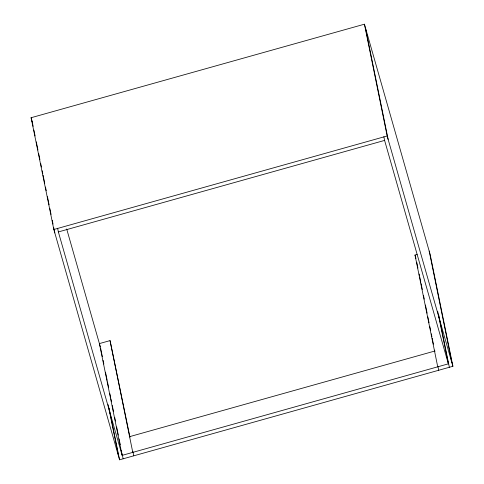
<?xml version="1.0" encoding="UTF-8"?>
<svg xmlns="http://www.w3.org/2000/svg" width="484" height="484" viewBox="0 0 484 484"><rect width="100%" height="100%" fill="white"/><g stroke="black" fill="none" stroke-linecap="round" stroke-linejoin="round"><path stroke-width="0.73" d="M31.097 117.721L364.422 24.2L430.161 254.505L452.903 366.279L119.578 459.8L53.839 229.495L31.097 117.721L32.7 123.335M53.839 229.495L387.158 135.974L364.422 24.2M437.681 311.279L448.372 363.835L122.143 455.365L58.37 231.939L384.599 140.408L383.842 136.706M129.966 437.149L110.043 340.609L99.401 343.592L122.143 455.365M437.736 366.824L414.994 255.05L417.123 254.451M129.585 436.665L434.535 351.106M387.158 135.974L452.903 366.279M384.599 140.408L448.372 363.835M414.994 255.05L415.974 258.486M66.689 228.974L100.388 347.034M429.181 251.069L451.917 362.843M438.661 314.721L449.352 367.271M416.73 262.183L417.928 268.094M419.132 274.004L419.434 275.481M419.737 276.957L420.784 282.13M421.086 283.606L422.29 289.517M423.494 295.428L424.244 299.124M425.448 305.035L427.1 313.166M427.85 316.857L429.054 322.767M429.804 326.464L430.56 330.155M431.311 333.851L431.909 336.81M432.212 338.286L433.416 344.197M434.614 350.107L434.916 351.584M437.99 366.684L438.716 370.26M365.402 27.636L388.144 139.41M132.894 451.536L133.766 455.819M110.043 340.609L132.785 452.383M100.684 348.51L102.342 356.654M103.098 360.356L103.848 364.059M105.506 372.202L107.164 380.339M107.466 381.822L108.67 387.744M109.874 393.667L110.624 397.364M110.927 398.846L111.532 401.811M112.282 405.507L113.486 411.43M114.69 417.353L115.446 421.056M116.65 426.973L118.308 435.116M119.058 438.819L120.262 444.742M121.472 450.664L121.768 452.141M122.071 453.623L123.124 458.808M109.039 407.982L119.578 459.8M108.059 404.545L118.598 456.364M57.614 228.236L58.37 231.939M32.083 121.157L33.136 126.342M33.886 130.039L35.096 135.962M36.3 141.885L37.952 150.028M38.708 153.73L39.912 159.647M40.668 163.35L41.418 167.053M42.169 170.755L42.773 173.714M43.076 175.196L44.734 183.339M45.484 187.036L46.24 190.738M47.444 196.661L49.102 204.805M49.852 208.501L51.056 214.424M52.26 220.347L53.016 224.05M53.766 227.752L54.819 232.931"/></g></svg>
